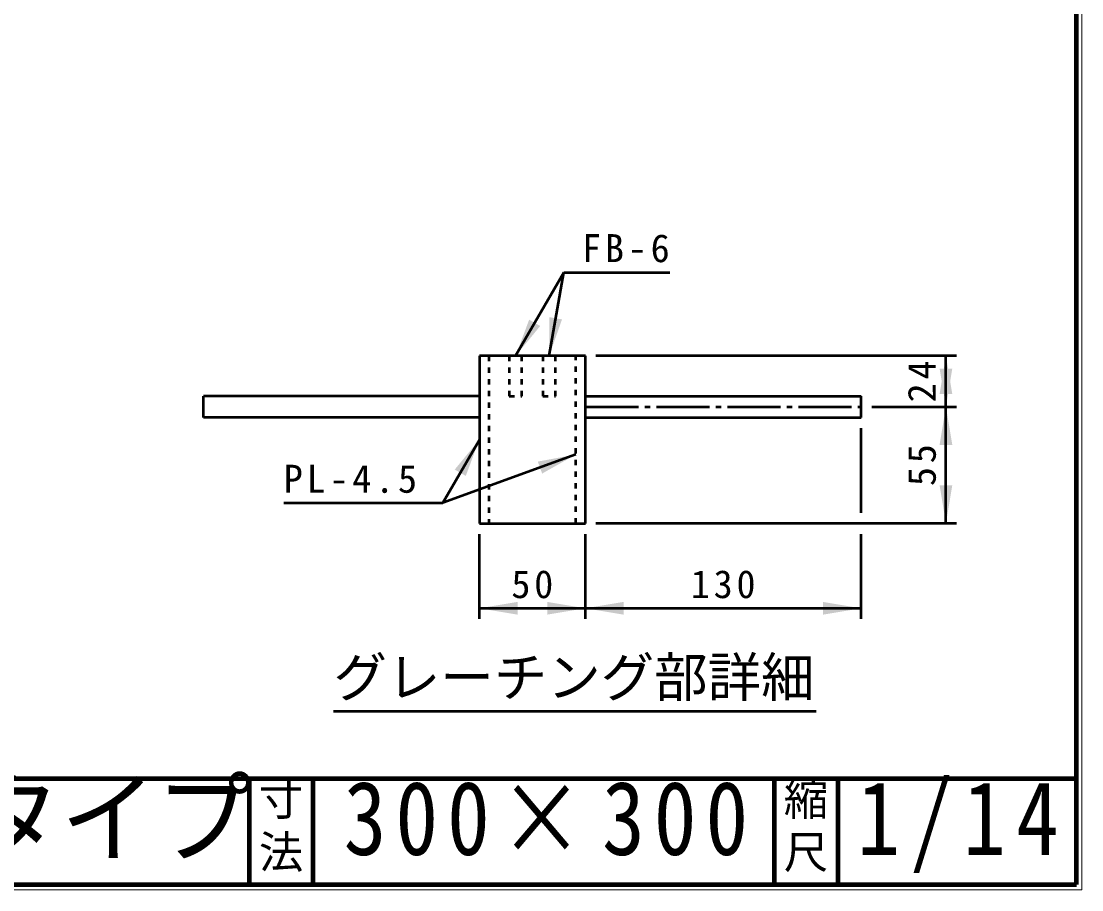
# Model space of a CAD drawing. Units: millimetres, scale not verified, with parts at other scales. Extents: x 100 to 4105, y 100 to 2870.
# Drawn here: x 3105 to 4105, y 100 to 919 of the extents above; entities that cross this region are included whole.
import ezdxf
from ezdxf.enums import TextEntityAlignment as Align

# ---------------------------------------------------------------- set-up
doc = ezdxf.new("R2010")
doc.units = ezdxf.units.MM
doc.header["$LTSCALE"] = 5
doc.linetypes.add('USER1', pattern=[13.4, 10, -1.2, 1, -1.2])
doc.linetypes.add('USER2', pattern=[2.2, 1, -1.2])
doc.layers.add('V-nasSTD', color=7, linetype='Continuous', lineweight=50)
doc.styles.add('ＭＳ ゴシック', font='')
doc.styles.get('ＭＳ ゴシック').set_extended_font_data('MS Gothic')

msp = doc.modelspace()

# ---------------------------------------------------------------- hatches: boundary and pattern name
at = {"layer": 'V-nasSTD'}
for points in [[(3583.911, 637.617), (3571.107, 603.44), (3594.303, 631.617)], [(3603.05, 639.935), (3602.707, 603.44), (3614.867, 637.851)], [(3982.907, 567.44), (3976.907, 603.44), (3970.907, 567.44)], [(3970.907, 591.44), (3976.907, 555.44), (3982.907, 591.44)], [(3982.907, 519.44), (3976.907, 555.44), (3970.907, 519.44)], [(3524.103, 490.263), (3536.907, 524.44), (3513.711, 496.263)], [(3596.13, 492.489), (3627.907, 510.44), (3592.026, 503.765)], [(3970.907, 481.44), (3976.907, 445.44), (3982.907, 481.44)], [(3572.907, 371.44), (3536.907, 365.44), (3572.907, 359.44)], [(3600.907, 359.44), (3636.907, 365.44), (3600.907, 371.44)], [(3672.907, 371.44), (3636.907, 365.44), (3672.907, 359.44)], [(3860.907, 359.44), (3896.907, 365.44), (3860.907, 371.44)]]:
    msp.add_hatch(color=256, dxfattribs=at).paths.add_polyline_path(points)

# ---------------------------------------------------------------- linework, layer by layer
at = {"layer": 'V-nasSTD', "lineweight": 100}
for p, q in [((4100, 105), (4100, 2865)), ((105, 205), (4100, 205)), ((3320, 205), (3320, 105)), ((3380, 205), (3380, 105)), ((3815, 205), (3815, 105)), ((3875, 205), (3875, 105)), ((105, 105), (4100, 105))]:
    msp.add_line(p, q, dxfattribs=at)
at = {"layer": 'V-nasSTD'}
for p, q in [((3571.107, 603.44), (3616.602, 682.238)), ((3602.707, 603.44), (3616.602, 682.238)), ((3616.602, 682.238), (3716.602, 682.238)), ((3536.907, 603.44), (3536.907, 445.44)), ((3636.907, 603.44), (3536.907, 603.44)), ((3636.907, 445.44), (3636.907, 603.44)), ((3986.907, 603.44), (3646.907, 603.44)), ((3976.907, 555.44), (3976.907, 603.44)), ((3276.907, 545.44), (3276.907, 565.44)), ((3536.907, 565.44), (3276.907, 565.44)), ((3636.907, 565.44), (3896.907, 565.44)), ((3896.907, 545.44), (3896.907, 565.44)), ((3906.907, 555.44), (3986.907, 555.44)), ((3976.907, 445.44), (3976.907, 555.44)), ((3536.907, 545.44), (3276.907, 545.44)), ((3636.907, 545.44), (3896.907, 545.44)), ((3896.907, 455.44), (3896.907, 535.44)), ((3536.907, 524.44), (3502.464, 464.782)), ((3627.907, 510.44), (3502.464, 464.782)), ((3352.464, 464.782), (3502.464, 464.782)), ((3536.907, 445.44), (3636.907, 445.44)), ((3986.907, 445.44), (3646.907, 445.44)), ((3536.907, 355.44), (3536.907, 435.44)), ((3636.907, 355.44), (3636.907, 435.44)), ((3896.907, 355.44), (3896.907, 435.44)), ((3536.907, 365.44), (3636.907, 365.44)), ((3636.907, 365.44), (3896.907, 365.44)), ((3399.363, 268.53), (3854.576, 268.53))]:
    msp.add_line(p, q, dxfattribs=at)
at = {"layer": 'V-nasSTD', "linetype": 'USER2'}
for p, q in [((3545.907, 603.44), (3545.907, 445.44)), ((3565.107, 603.44), (3565.107, 565.44)), ((3577.107, 565.44), (3577.107, 603.44)), ((3596.707, 603.44), (3596.707, 565.44)), ((3608.707, 565.44), (3608.707, 603.44)), ((3627.907, 445.44), (3627.907, 603.44)), ((3565.107, 565.44), (3577.107, 565.44)), ((3596.707, 565.44), (3608.707, 565.44))]:
    msp.add_line(p, q, dxfattribs=at)
at = {"layer": 'V-nasSTD', "linetype": 'USER1'}
msp.add_line((3636.907, 555.44), (3896.907, 555.44), dxfattribs=at)
at = {"layer": 'V-nasSTD', "lineweight": 13}
msp.add_lwpolyline([(100, 100), (100, 2870), (4105, 2870), (4105, 100)], close=True, dxfattribs=at)

# ---------------------------------------------------------------- texts
at = {"layer": 'V-nasSTD', "style": 'ＭＳ ゴシック'}
for s, height, p in [('グレーチング部詳細', 36.95, (3399.363, 318.93)), ('寸', 30.79, (3328.982, 200.999)), ('縮', 30.79, (3823.982, 200.999)), ('法', 30.79, (3328.976, 151.01)), ('尺', 30.79, (3823.976, 151.01))]:
    msp.add_text(s, height=height, dxfattribs=at).set_placement(p, align=Align.TOP_LEFT)
at = {"layer": 'V-nasSTD', "style": 'ＭＳ ゴシック', "width": 0.95}
msp.add_text('ユニロードⅡ ＶＳＧグレーチング埋込タイプ', height=69.65, dxfattribs=at).set_placement((1472.5, 202.5), align=Align.TOP_LEFT)
at = {"layer": 'V-nasSTD', "attachment_point": 1, "style": 'ＭＳ ゴシック'}
for s, insert, char_height in [('\\T1.2;FB-6', (3633.802, 718.238), 26.39), ('\\T1.2;PL-4.5', (3352.464, 500.782), 26.39), ('\\T1.2;50', (3567.107, 401.44), 26.39), ('\\T1.2;130', (3736.307, 401.44), 26.39), ('\\T1.21;\\W0.85;300×300', (3409, 202.5), 69.65), ('\\T1.24;\\W0.85;1/14', (3893.25, 202.5), 69.65)]:
    msp.add_mtext(s, dxfattribs=dict(at, insert=insert, char_height=char_height))
at = {"layer": 'V-nasSTD', "char_height": 26.39, "attachment_point": 1, "rotation": 90, "style": 'ＭＳ ゴシック'}
for s, insert in [('\\T1.2;24', (3940.907, 559.64)), ('\\T1.2;55', (3940.907, 480.64))]:
    msp.add_mtext(s, dxfattribs=dict(at, insert=insert))

doc.saveas('drawing.dxf')
